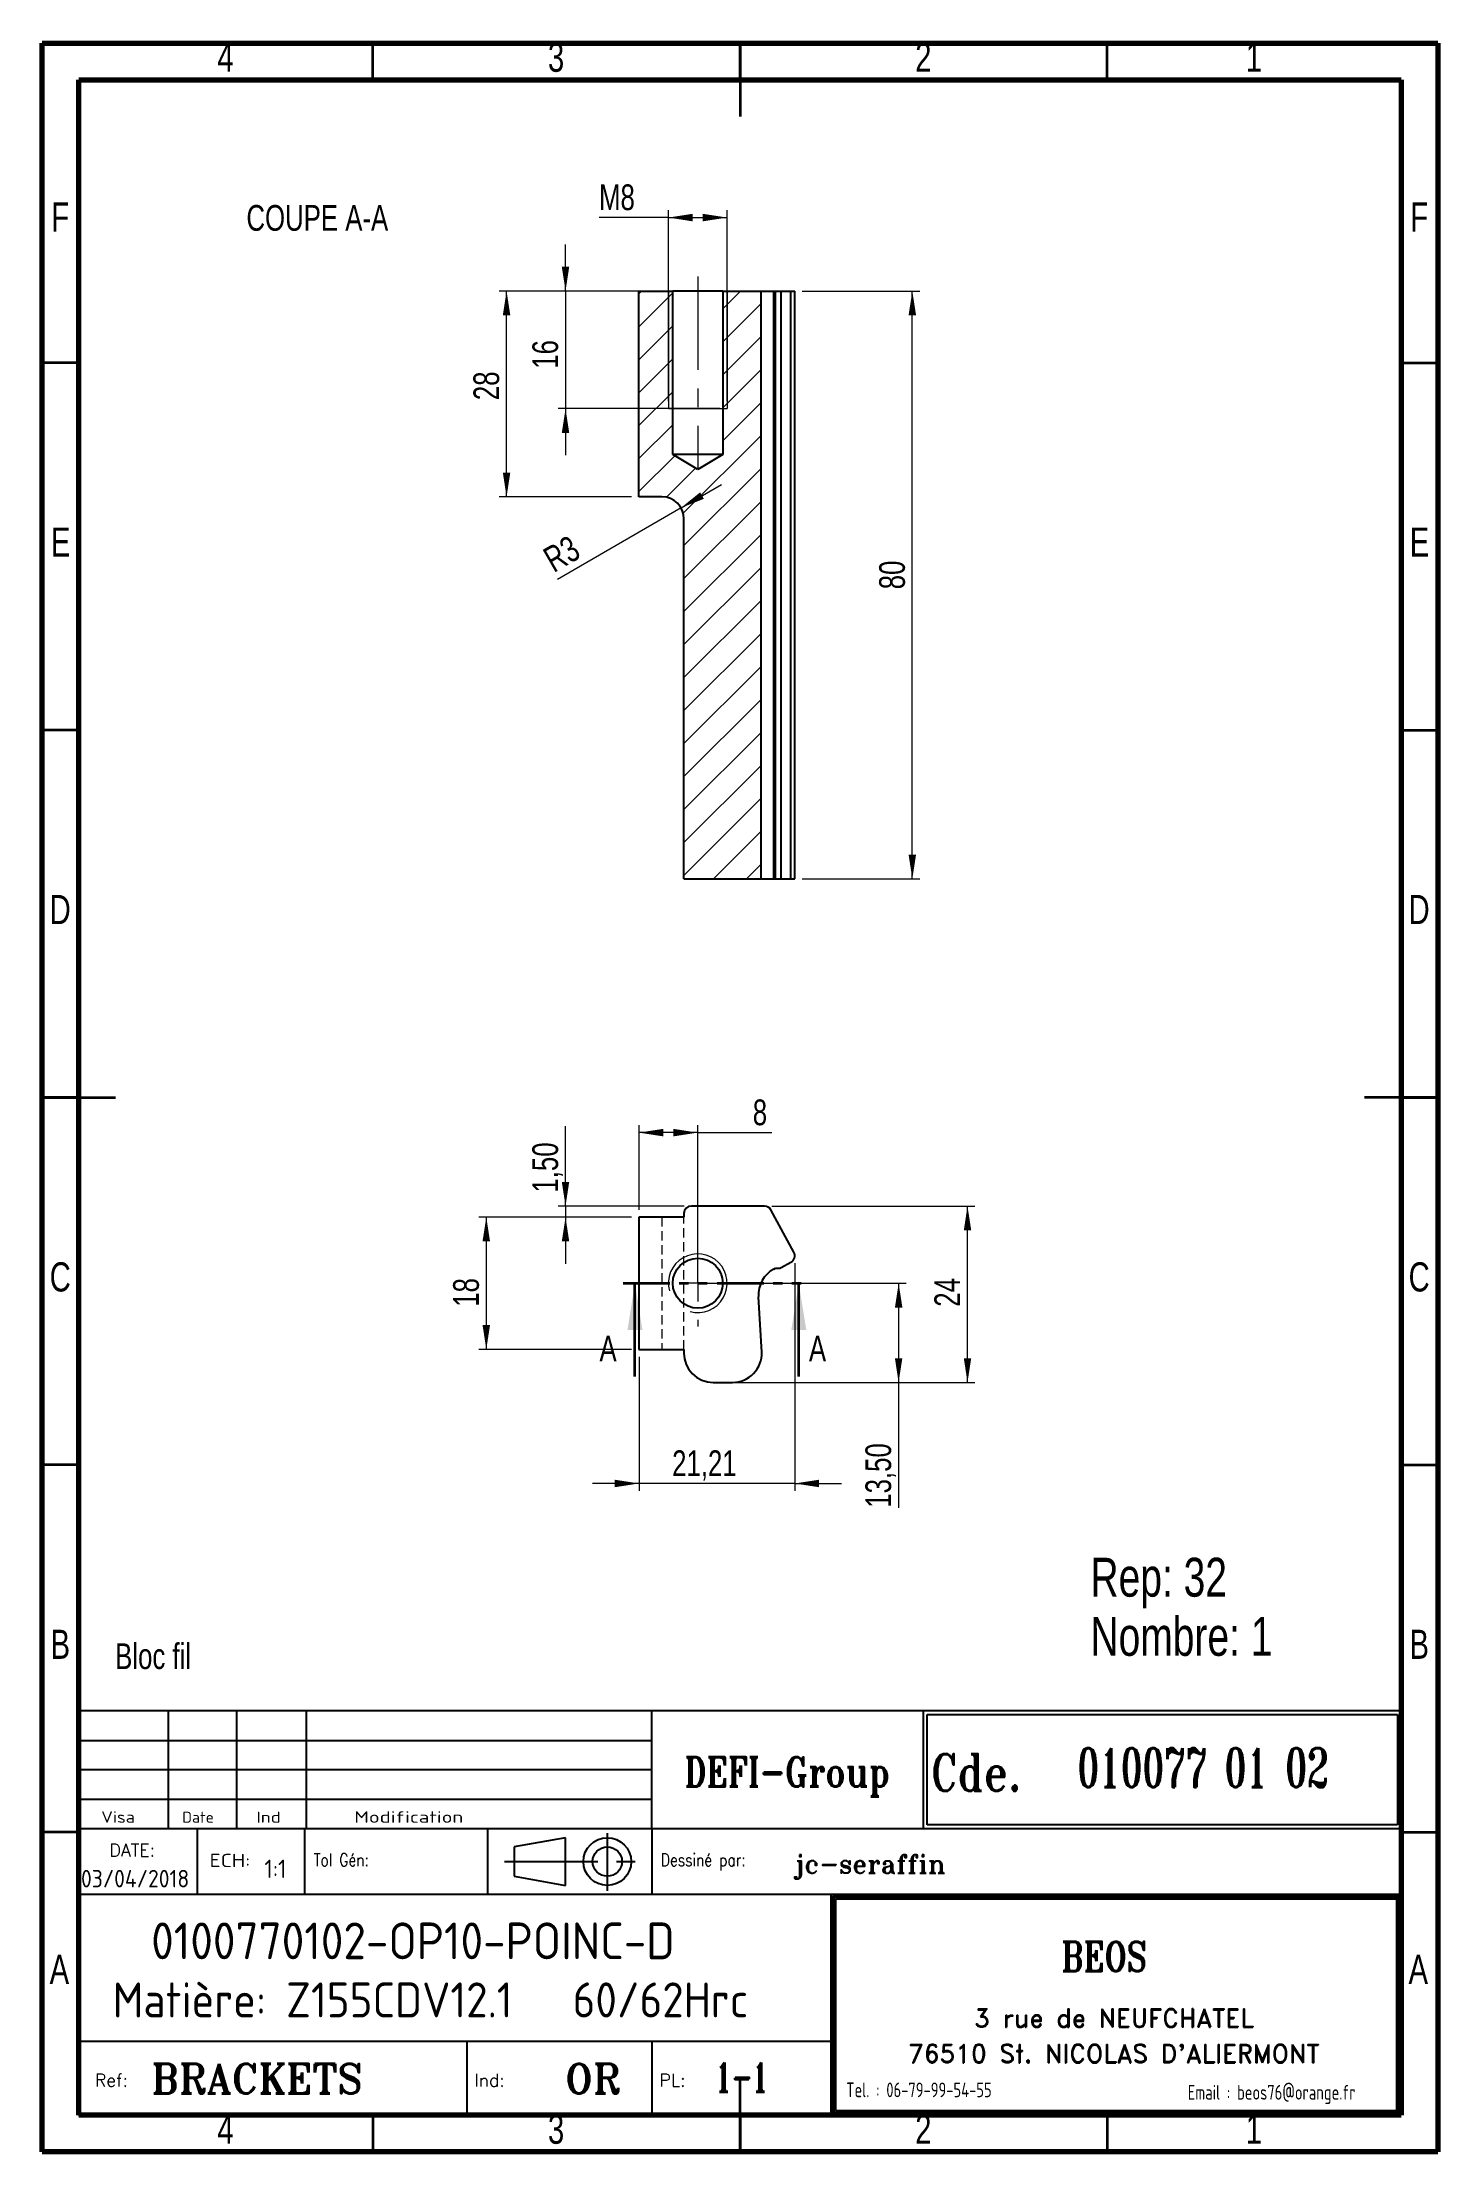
# Model space of a CAD drawing. Header units: millimetres. Extents: x 15 to 205, y 5 to 292.
import ezdxf

# ---------------------------------------------------------------- set-up
doc = ezdxf.new("R2010")
doc.units = ezdxf.units.MM
for name, pattern in [('CENTERX2', [20.32, 12.7, -2.54, 2.54, -2.54]), ('HIDDEN', [1.905, 1.27, -0.635]), ('PHANTOM', [12.7, 6.35, -1.27, 1.27, -1.27, 1.27, -1.27])]:
    doc.linetypes.add(name, pattern=pattern)
doc.layers.add('DIMENSIONS', color=176, linetype='Continuous')
doc.styles.add('SLDTEXTSTYLE0', font='TXT', dxfattribs={"width": 0.75})
doc.styles.add('SLDTEXTSTYLE1', font='ISOCP')
doc.styles.add('SLDTEXTSTYLE10', font='ISOCP', dxfattribs={"width": 1.147311})
doc.styles.add('SLDTEXTSTYLE11', font='ISOCP', dxfattribs={"width": 1.385904})
doc.styles.add('SLDTEXTSTYLE12', font='ISOCP', dxfattribs={"width": 1.246461})
doc.styles.add('SLDTEXTSTYLE13', font='ROMAND')
doc.styles.add('SLDTEXTSTYLE2', font='ROMANT', dxfattribs={"width": 0.8})
doc.styles.add('SLDTEXTSTYLE3', font='ISOCP', dxfattribs={"width": 0.8})
doc.styles.add('SLDTEXTSTYLE4', font='ROMANS', dxfattribs={"width": 0.8})
doc.styles.add('SLDTEXTSTYLE5', font='ROMANT')
doc.styles.add('SLDTEXTSTYLE6', font='ROMANS')
doc.styles.add('SLDTEXTSTYLE7', font='ROMANT', dxfattribs={"width": 0.65})
doc.styles.add('SLDTEXTSTYLE8', font='ISOCP', dxfattribs={"width": 1.446157})
doc.styles.add('SLDTEXTSTYLE9', font='ISOCP', dxfattribs={"width": 1.294402})
doc.dimstyles.new('SLDDIMSTYLE0', dxfattribs={"dimtxt": 3.5, "dimasz": 3.302, "dimexe": 0, "dimexo": 0.0625, "dimgap": 0.875, "dimtad": 1, "dimrnd": 1e-09, "dimzin": 12, "dimdsep": 46, "dimtxsty": 'SLDTEXTSTYLE0', "dimsah": 1, "dimcen": 0.09, "dimadec": 0, "dimazin": 3, "dimtfac": 1, "dimtofl": 0, "dimtmove": 0, "dimatfit": 3, "dimfxl": 1, "dimfrac": 2, "dimtolj": 1, "dimtzin": 12, "dimarcsym": 0})
doc.dimstyles.new('SLDDIMSTYLE1', dxfattribs={"dimtxt": 3.5, "dimasz": 3.302, "dimexe": 0, "dimexo": 0.0625, "dimgap": 0.875, "dimtad": 1, "dimrnd": 1e-09, "dimzin": 12, "dimdsep": 46, "dimtxsty": 'SLDTEXTSTYLE0', "dimsah": 1, "dimcen": 0.09, "dimadec": 0, "dimazin": 3, "dimtfac": 1, "dimtmove": 0, "dimatfit": 0, "dimfxl": 1, "dimfrac": 2, "dimtolj": 1, "dimtzin": 12, "dimarcsym": 0})
doc.dimstyles.new('SLDDIMSTYLE2', dxfattribs={"dimtxt": 3.5, "dimasz": 3.302, "dimexe": 0, "dimexo": 0.0625, "dimgap": 0.875, "dimtad": 1, "dimrnd": 1e-09, "dimzin": 12, "dimdsep": 46, "dimtxsty": 'SLDTEXTSTYLE0', "dimsah": 1, "dimcen": 0, "dimadec": 0, "dimazin": 3, "dimtfac": 1, "dimtofl": 0, "dimtmove": 1, "dimatfit": 3, "dimfxl": 1, "dimfrac": 2, "dimtolj": 1, "dimtzin": 12, "dimarcsym": 0})

# ---------------------------------------------------------------- blocks, each defined once
blk = doc.blocks.new('SW_NOTE_0')
at = {"color": 0, "linetype": 'Continuous', "lineweight": 0, "char_height": 5.292, "attachment_point": 1, "style": 'SLDTEXTSTYLE0'}
for s, insert in [('Rep: 32', (0, 6.82)), ('Nombre: 1', (0, -1.23))]:
    blk.add_mtext(s, dxfattribs=dict(at, insert=insert))
blk = doc.blocks.new('_D')
at = {"color": 7, "linetype": 'Continuous', "lineweight": 18}
for p, q in [((96.25, 133.21), (96.25, 144.71)), ((104.25, 143.71), (96.25, 143.71)), ((104.25, 124.21), (104.25, 144.71)), ((104.25, 143.71), (114.33, 143.71))]:
    blk.add_line(p, q, dxfattribs=at)
for points in [[(96.25, 143.71), (99.55, 143.2), (99.55, 144.22)], [(104.25, 143.71), (100.94, 144.22), (100.94, 143.2)]]:
    blk.add_solid(points, dxfattribs=at)
at = {"color": 7, "linetype": 'Continuous', "lineweight": 18, "insert": (111.74, 148.22), "char_height": 3.5, "attachment_point": 1, "style": 'SLDTEXTSTYLE0'}
blk.add_mtext('8', dxfattribs=at)
blk = doc.blocks.new('_D_1')
at = {"color": 7, "linetype": 'Continuous', "lineweight": 18}
for p, q in [((95.25, 132.21), (74.46, 132.21)), ((75.46, 132.21), (75.46, 114.21)), ((95.25, 114.21), (74.46, 114.21))]:
    blk.add_line(p, q, dxfattribs=at)
for points in [[(75.46, 132.21), (74.95, 128.91), (75.97, 128.91)], [(75.46, 114.21), (75.97, 117.51), (74.95, 117.51)]]:
    blk.add_solid(points, dxfattribs=at)
at = {"color": 7, "linetype": 'Continuous', "lineweight": 18, "insert": (70.95, 120.01), "char_height": 3.5, "attachment_point": 1, "rotation": 90, "style": 'SLDTEXTSTYLE0'}
blk.add_mtext('18', dxfattribs=at)
blk = doc.blocks.new('_D_2')
at = {"color": 7, "linetype": 'Continuous', "lineweight": 18}
for p, q in [((105.25, 123.21), (132.6, 123.2)), ((131.6, 123.2), (131.59, 109.7)), ((109.97, 109.71), (132.59, 109.7)), ((131.59, 109.7), (131.59, 92.66))]:
    blk.add_line(p, q, dxfattribs=at)
for points in [[(131.6, 123.2), (131.09, 119.9), (132.11, 119.9)], [(131.59, 109.7), (132.1, 113), (131.09, 113)]]:
    blk.add_solid(points, dxfattribs=at)
at = {"color": 7, "linetype": 'Continuous', "lineweight": 18, "insert": (127.07, 92.66), "char_height": 3.5, "attachment_point": 1, "rotation": 89.9694, "style": 'SLDTEXTSTYLE0'}
blk.add_mtext('13,50', dxfattribs=at)
blk = doc.blocks.new('_D_3')
at = {"color": 7, "linetype": 'Continuous', "lineweight": 18}
for p, q in [((86.25, 133.71), (86.25, 144.6)), ((102.38, 133.71), (85.25, 133.71)), ((95.25, 132.21), (85.25, 132.21)), ((86.25, 133.71), (86.25, 132.21)), ((86.25, 132.21), (86.25, 125.86))]:
    blk.add_line(p, q, dxfattribs=at)
for points in [[(86.25, 133.71), (86.75, 137.01), (85.74, 137.01)], [(86.25, 132.21), (85.74, 128.91), (86.75, 128.91)]]:
    blk.add_solid(points, dxfattribs=at)
at = {"color": 7, "linetype": 'Continuous', "lineweight": 18, "insert": (81.73, 135.55), "char_height": 3.5, "attachment_point": 1, "rotation": 90, "style": 'SLDTEXTSTYLE0'}
blk.add_mtext('1,50', dxfattribs=at)
blk = doc.blocks.new('_D_4')
at = {"color": 7, "linetype": 'Continuous', "lineweight": 18}
for p, q in [((114.33, 133.71), (141.97, 133.71)), ((140.97, 109.71), (140.97, 133.71)), ((107.36, 109.71), (141.97, 109.71))]:
    blk.add_line(p, q, dxfattribs=at)
for points in [[(140.97, 133.71), (140.47, 130.41), (141.48, 130.41)], [(140.97, 109.71), (141.48, 113.01), (140.47, 113.01)]]:
    blk.add_solid(points, dxfattribs=at)
at = {"color": 7, "linetype": 'Continuous', "lineweight": 18, "insert": (136.46, 120.01), "char_height": 3.5, "attachment_point": 1, "rotation": 90, "style": 'SLDTEXTSTYLE0'}
blk.add_mtext('24', dxfattribs=at)
blk = doc.blocks.new('_D_5')
at = {"color": 7, "linetype": 'Continuous', "lineweight": 18}
for p, q in [((117.46, 125.95), (117.46, 94.96)), ((96.25, 113.21), (96.25, 94.96)), ((96.25, 95.96), (89.9, 95.96)), ((117.46, 95.96), (96.25, 95.96)), ((117.46, 95.96), (123.81, 95.96))]:
    blk.add_line(p, q, dxfattribs=at)
for points in [[(96.25, 95.96), (92.94, 96.47), (92.94, 95.45)], [(117.46, 95.96), (120.76, 95.45), (120.76, 96.47)]]:
    blk.add_solid(points, dxfattribs=at)
at = {"color": 7, "linetype": 'Continuous', "lineweight": 18, "insert": (100.76, 100.47), "char_height": 3.5, "attachment_point": 1, "style": 'SLDTEXTSTYLE0'}
blk.add_mtext('21,21', dxfattribs=at)
blk = doc.blocks.new('SW_CENTERMARKSYMBOL_0')
at = {"color": 0, "linetype": 'Continuous', "lineweight": 0}
for p, q in [((0, 5), (0, 5.9)), ((-5, 0), (-5.9, 0)), ((0, 0), (-2.5, 0)), ((0, 0), (0, 2.5)), ((0, 0), (0, -2.5)), ((0, 0), (2.5, 0)), ((5, 0), (5.9, 0)), ((0, -5), (0, -5.9))]:
    blk.add_line(p, q, dxfattribs=at)
blk = doc.blocks.new('_D_6')
at = {"color": 7, "linetype": 'Continuous', "lineweight": 18}
for p, q in [((100.25, 268.25), (90.81, 268.25)), ((100.25, 243.25), (100.25, 269.25)), ((100.25, 268.25), (108.25, 268.25)), ((108.25, 243.25), (108.25, 269.25))]:
    blk.add_line(p, q, dxfattribs=at)
for points in [[(100.25, 268.25), (103.55, 267.74), (103.55, 268.76)], [(108.25, 268.25), (104.94, 268.76), (104.94, 267.74)]]:
    blk.add_solid(points, dxfattribs=at)
at = {"color": 7, "linetype": 'Continuous', "lineweight": 18, "insert": (90.81, 272.76), "char_height": 3.5, "attachment_point": 1, "style": 'SLDTEXTSTYLE0'}
blk.add_mtext('M8', dxfattribs=at)
blk = doc.blocks.new('_D_7')
at = {"color": 7, "linetype": 'Continuous', "lineweight": 18}
for p, q in [((86.25, 258.25), (86.25, 264.6)), ((107.25, 258.25), (85.25, 258.25)), ((86.25, 258.25), (86.25, 242.25)), ((107.25, 242.25), (85.25, 242.25)), ((86.25, 242.25), (86.25, 235.9))]:
    blk.add_line(p, q, dxfattribs=at)
for points in [[(86.25, 258.25), (86.75, 261.55), (85.74, 261.55)], [(86.25, 242.25), (85.74, 238.95), (86.75, 238.95)]]:
    blk.add_solid(points, dxfattribs=at)
at = {"color": 7, "linetype": 'Continuous', "lineweight": 18, "insert": (81.73, 247.67), "char_height": 3.5, "attachment_point": 1, "rotation": 90, "style": 'SLDTEXTSTYLE0'}
blk.add_mtext('16', dxfattribs=at)
blk = doc.blocks.new('_D_8')
at = {"color": 7, "linetype": 'Continuous', "lineweight": 18}
for p, q in [((95.25, 258.25), (77.22, 258.25)), ((78.22, 230.25), (78.22, 258.25)), ((95.25, 230.25), (77.22, 230.25))]:
    blk.add_line(p, q, dxfattribs=at)
for points in [[(78.22, 258.25), (77.71, 254.95), (78.73, 254.95)], [(78.22, 230.25), (78.73, 233.55), (77.71, 233.55)]]:
    blk.add_solid(points, dxfattribs=at)
at = {"color": 7, "linetype": 'Continuous', "lineweight": 18, "insert": (73.71, 243.4), "char_height": 3.5, "attachment_point": 1, "rotation": 90, "style": 'SLDTEXTSTYLE0'}
blk.add_mtext('28', dxfattribs=at)
blk = doc.blocks.new('_D_9')
at = {"color": 7, "linetype": 'Continuous', "lineweight": 18}
for q in [(107.46, 231.94), (85.15, 218.97)]:
    blk.add_line((101.97, 228.75), q, dxfattribs=at)
blk.add_solid([(101.97, 228.75), (105.08, 229.97), (104.57, 230.85)], dxfattribs=at)
at = {"color": 7, "linetype": 'Continuous', "lineweight": 18, "insert": (82.89, 222.88), "char_height": 3.5, "attachment_point": 1, "rotation": 30, "style": 'SLDTEXTSTYLE0'}
blk.add_mtext('R3', dxfattribs=at)
blk = doc.blocks.new('_D_10')
at = {"color": 7, "linetype": 'Continuous', "lineweight": 18}
for p, q in [((118.46, 258.25), (134.46, 258.25)), ((133.46, 178.25), (133.46, 258.25)), ((118.46, 178.25), (134.46, 178.25))]:
    blk.add_line(p, q, dxfattribs=at)
for points in [[(133.46, 258.25), (132.95, 254.95), (133.97, 254.95)], [(133.46, 178.25), (133.97, 181.55), (132.95, 181.55)]]:
    blk.add_solid(points, dxfattribs=at)
at = {"color": 7, "linetype": 'Continuous', "lineweight": 18, "insert": (128.95, 217.66), "char_height": 3.5, "attachment_point": 1, "rotation": 90, "style": 'SLDTEXTSTYLE0'}
blk.add_mtext('80', dxfattribs=at)

msp = doc.modelspace()

# ---------------------------------------------------------------- hatches: boundary and pattern name
at = {"linetype": 'Continuous', "lineweight": 18}
h = msp.add_hatch(dxfattribs=at)
h.set_pattern_fill('ANSI31', style=0)
edge = h.paths.add_edge_path(flags=0)
edge.add_line((112.831, 258.248), (107.645, 258.248))
edge.add_line((107.645, 258.248), (107.645, 235.998))
edge.add_line((107.645, 235.998), (104.245, 233.955))
edge.add_line((104.245, 233.955), (100.845, 235.998))
edge.add_line((100.845, 235.998), (100.845, 258.248))
edge.add_line((100.845, 258.248), (96.245, 258.248))
edge.add_line((96.245, 258.248), (96.245, 230.248))
edge.add_line((96.245, 230.248), (99.37, 230.248))
edge.add_ellipse((99.37, 227.248), major_axis=(3, 0), ratio=0.9999999, start_angle=0, end_angle=90, ccw=False)
edge.add_line((102.37, 227.248), (102.37, 178.248))
edge.add_line((102.37, 178.248), (112.831, 178.248))
edge.add_line((112.831, 178.248), (112.831, 258.248))

# ---------------------------------------------------------------- linework, layer by layer
at = {"color": 7, "linetype": 'Continuous', "lineweight": 70}
for p, q in [((15, 5), (15, 292)), ((15, 292), (205, 292)), ((205, 292), (205, 5)), ((20, 10), (20, 287)), ((20, 287), (200, 287)), ((200, 287), (200, 10)), ((200, 10), (20, 10)), ((205, 5), (15, 5))]:
    msp.add_line(p, q, dxfattribs=at)
at = {"color": 7, "linetype": 'Continuous', "lineweight": 35}
for p, q in [((60, 287), (60, 292)), ((110, 292.001), (110, 281.999)), ((110, 287), (110, 292)), ((160, 287), (160, 292)), ((20, 248.5), (15, 248.5)), ((200, 248.5), (205, 248.5)), ((20, 198.5), (15, 198.5)), ((200, 198.5), (205, 198.5)), ((14.999, 148.5), (25.001, 148.5)), ((20, 148.5), (15, 148.5)), ((205.001, 148.5), (194.999, 148.5)), ((200, 148.5), (205, 148.5)), ((95.7, 110.513), (95.7, 123.213)), ((118.004, 110.513), (118.004, 123.213)), ((20, 98.5), (15, 98.5)), ((200, 98.5), (205, 98.5)), ((20, 48.5), (15, 48.5)), ((200, 48.5), (205, 48.5)), ((110, 4.999), (110, 15.001)), ((60, 10), (60, 5)), ((110, 10), (110, 5)), ((160, 10), (160, 5))]:
    msp.add_line(p, q, dxfattribs=at)
at = {"color": 7, "linetype": 'CENTERX2', "lineweight": 18}
msp.add_line((104.245, 260.248), (104.245, 233.998), dxfattribs=at)
at = {"color": 7, "linetype": 'Continuous', "lineweight": 25}
for p, q in [((96.245, 230.248), (96.245, 258.248)), ((96.245, 258.248), (100.845, 258.248)), ((100.845, 235.998), (100.845, 258.248)), ((107.645, 258.248), (100.845, 258.248)), ((107.645, 258.248), (107.645, 235.998)), ((107.645, 258.248), (112.831, 258.248)), ((112.831, 258.248), (112.831, 178.248)), ((112.831, 258.248), (114.595, 258.248)), ((114.595, 178.248), (114.595, 258.248)), ((114.595, 258.248), (114.847, 258.248)), ((114.847, 178.248), (114.847, 258.248)), ((114.847, 258.248), (115.617, 258.248)), ((115.617, 178.248), (115.617, 258.248)), ((115.617, 258.248), (116.935, 258.248)), ((116.935, 178.248), (116.935, 258.248)), ((116.935, 258.248), (117.458, 258.248)), ((117.458, 178.248), (117.458, 258.248)), ((104.245, 233.955), (100.845, 235.998)), ((107.645, 235.998), (100.845, 235.998)), ((107.645, 235.998), (104.245, 233.955)), ((99.37, 230.248), (96.245, 230.248)), ((102.37, 178.248), (102.37, 227.248)), ((102.37, 178.248), (112.831, 178.248)), ((112.831, 178.248), (114.595, 178.248)), ((114.595, 178.248), (114.847, 178.248)), ((114.847, 178.248), (115.617, 178.248)), ((115.617, 178.248), (116.935, 178.248)), ((116.935, 178.248), (117.458, 178.248)), ((96.245, 132.213), (96.245, 114.213)), ((102.375, 132.213), (96.245, 132.213)), ((102.375, 132.713), (102.375, 132.213)), ((113.33, 133.713), (103.375, 133.713)), ((117.337, 127.429), (114.209, 133.19)), ((114.595, 125.144), (114.847, 125.28)), ((115.617, 125.358), (116.935, 126.073)), ((112.974, 113.839), (112.512, 121.384)), ((96.245, 114.213), (102.365, 114.213)), ((102.365, 114.213), (102.365, 113.714)), ((106.363, 109.712), (108.973, 109.711))]:
    msp.add_line(p, q, dxfattribs=at)
at = {"color": 7, "linetype": 'Continuous', "lineweight": 18}
for p, q in [((100.245, 258.248), (100.245, 242.248)), ((108.245, 258.248), (108.245, 242.248)), ((100.245, 242.248), (108.245, 242.248))]:
    msp.add_line(p, q, dxfattribs=at)
at = {"color": 7, "linetype": 'HIDDEN', "lineweight": 18}
for p, q in [((99.375, 132.213), (99.365, 114.213)), ((102.365, 114.213), (102.375, 132.213))]:
    msp.add_line(p, q, dxfattribs=at)
at = {"color": 7, "linetype": 'PHANTOM', "lineweight": 35}
for p, q in [((94.112, 123.213), (106.818, 123.213)), ((106.891, 123.213), (119.591, 123.213))]:
    msp.add_line(p, q, dxfattribs=at)
at = {"color": 7, "linetype": 'Continuous', "lineweight": 50}
msp.add_line((20, 65.25), (20, 10), dxfattribs=at)
at = {"color": 7, "linetype": 'Continuous', "lineweight": 25}
msp.add_circle((104.245, 123.213), 3.4, dxfattribs=at)
for centre, radius, start, end in [((99.37, 227.248), 3, 0, 90), ((103.375, 132.713), 1, 90, 179.96943), ((113.33, 132.713), 1, 28.50302, 90), ((116.458, 126.952), 1, 298.50302, 28.50302), ((116.504, 121.629), 4, 118.50302, 183.50302), ((115.14, 126.236), 1, 252.93002, 298.50302), ((106.365, 113.712), 4, 179.96943, 269.96943), ((108.976, 113.711), 4, 269.96943, 1.82875)]:
    msp.add_arc(centre, radius, start, end, dxfattribs=at)
at = {"color": 7, "linetype": 'Continuous', "lineweight": 18}
msp.add_arc((104.245, 123.213), 4, 255, 195, dxfattribs=at)
at = {"color": 7, "linetype": 'Continuous', "lineweight": 35}
for points in [[(95.7, 123.213), (94.684, 116.863), (96.716, 116.863)], [(118.004, 123.213), (116.988, 116.863), (119.02, 116.863)]]:
    msp.add_solid(points, dxfattribs=at)
at = {"layer": 'DIMENSIONS', "color": 3}
for p, q in [((98, 65), (19.925, 65)), ((32.192, 49), (32.192, 65)), ((41.498, 49), (41.498, 65)), ((50.966, 49), (50.966, 65)), ((20, 61), (98, 61)), ((98, 57), (20, 57)), ((20, 53), (98, 53))]:
    msp.add_line(p, q, dxfattribs=at)
at = {"layer": 'DIMENSIONS', "color": 6}
for p, q in [((19.925, 65), (19.925, 10)), ((200, 10), (200, 65)), ((200, 40), (122.384, 40)), ((122.384, 40), (122.384, 10)), ((199.8, 39.8), (122.584, 39.8)), ((122.584, 39.8), (122.584, 10.2)), ((199.6, 39.6), (122.784, 39.6)), ((122.784, 39.6), (122.784, 10.4)), ((199.4, 39.4), (122.984, 39.4)), ((122.984, 39.4), (122.984, 10.6)), ((199.4, 10.6), (199.4, 39.4)), ((199.6, 10.4), (199.6, 39.6)), ((199.8, 10.2), (199.8, 39.8)), ((19.925, 10), (200, 10)), ((122.584, 10.2), (199.8, 10.2)), ((122.784, 10.4), (199.6, 10.4)), ((122.984, 10.6), (199.4, 10.6))]:
    msp.add_line(p, q, dxfattribs=at)
at = {"layer": 'DIMENSIONS', "color": 1}
for p, q in [((200, 65), (98, 65)), ((98, 49), (98, 65)), ((135, 49), (135, 65)), ((135.5, 49.5), (135.5, 64.5)), ((135.5, 64.5), (199.5, 64.5)), ((199.5, 64.5), (199.5, 49.5)), ((20, 49), (200, 49)), ((36.11, 49), (36.11, 40)), ((50.731, 49), (50.731, 40)), ((75.62, 49), (75.62, 40)), ((98, 49), (98, 40)), ((199.5, 49.5), (135.5, 49.5)), ((122.384, 40), (20, 40)), ((122.384, 20), (20, 20)), ((72.792, 20), (72.792, 10)), ((98, 20), (98, 10))]:
    msp.add_line(p, q, dxfattribs=at)
at = {"layer": 'DIMENSIONS'}
for p, q in [((135.5, 49.5), (135.5, 64.5)), ((135.5, 64.5), (199.5, 64.5)), ((199.5, 64.5), (199.5, 49.5)), ((199.5, 49.5), (135.5, 49.5))]:
    msp.add_line(p, q, dxfattribs=at)
at = {"layer": 'DIMENSIONS', "color": 7}
for p, q in [((86.244, 47.75), (79.244, 46.5)), ((79.244, 46.5), (79.244, 42.5)), ((86.244, 41.25), (86.244, 47.75)), ((79.244, 42.5), (86.244, 41.25))]:
    msp.add_line(p, q, dxfattribs=at)
at = {"layer": 'DIMENSIONS', "color": 3, "linetype": 'CENTERX2'}
for p, q in [((91.934, 48.348), (91.934, 40.513)), ((77.946, 44.5), (96.201, 44.5))]:
    msp.add_line(p, q, dxfattribs=at)
at = {"layer": 'DIMENSIONS', "color": 7}
for radius in [3.25, 2]:
    msp.add_circle((91.934, 44.5), radius, dxfattribs=at)

# ---------------------------------------------------------------- block references
at = {"color": 7, "linetype": 'Continuous', "lineweight": 0}
for name, p in [('SW_CENTERMARKSYMBOL_0', (104.245, 123.213)), ('SW_NOTE_0', (157.709, 79.029))]:
    msp.add_blockref(name, p, dxfattribs=at)

# ---------------------------------------------------------------- texts
at = {"color": 7, "linetype": 'Continuous', "lineweight": 0, "style": 'SLDTEXTSTYLE0'}
for s, insert, char_height, attachment_point in [('4', (39.96, 292.06), 3.969, 2), ('3', (84.96, 292.06), 3.969, 2), ('2', (134.96, 292.06), 3.969, 2), ('1', (179.96, 292.06), 3.969, 2), ('F', (17.458, 270.31), 3.969, 2), ('COUPE A-A', (52.457, 269.958), 3.5, 2), ('F', (202.458, 270.31), 3.969, 2), ('E', (17.508, 226.06), 3.969, 2), ('E', (202.508, 226.06), 3.969, 2), ('D', (17.453, 176.06), 3.969, 2), ('D', (202.453, 176.06), 3.969, 2), ('C', (17.459, 126.06), 3.969, 2), ('C', (202.459, 126.06), 3.969, 2), ('B', (17.471, 76.06), 3.969, 2), ('B', (202.471, 76.06), 3.969, 2), ('Bloc fil', (24.931, 74.204), 3.5, 1), ('A', (17.34, 31.81), 3.969, 2), ('A', (202.34, 31.81), 3.969, 2), ('4', (39.96, 10.06), 3.969, 2), ('3', (84.96, 10.06), 3.969, 2), ('2', (134.96, 10.06), 3.969, 2), ('1', (179.96, 10.06), 3.969, 2)]:
    msp.add_mtext(s, dxfattribs=dict(at, insert=insert, char_height=char_height, attachment_point=attachment_point))
at = {"color": 7, "linetype": 'Continuous', "char_height": 3.5, "attachment_point": 1, "style": 'SLDTEXTSTYLE0'}
for insert in [(90.869, 116.07), (119.384, 116.07)]:
    msp.add_mtext('A', dxfattribs=dict(at, insert=insert))
at = {"layer": 'DIMENSIONS'}
for s, insert, char_height, attachment_point, style in [('DEFI-Group', (116.42, 58.701), 4, 2, 'SLDTEXTSTYLE2'), ('Cde.', (136, 59.126), 5, 1, 'SLDTEXTSTYLE2'), ('010077 01 02', (155.946, 59.94), 5.29167, 1, 'SLDTEXTSTYLE7'), ('Visa', (23.041, 51.348), 1.5671, 1, 'SLDTEXTSTYLE12'), ('Date', (34.067, 51.283), 1.4924, 1, 'SLDTEXTSTYLE10'), ('Ind', (44.171, 51.283), 1.4924, 1, 'SLDTEXTSTYLE11'), ('Modification', (57.489, 51.348), 1.56705, 1, 'SLDTEXTSTYLE8'), ('DATE:', (24.156, 46.915), 1.7277, 1, 'SLDTEXTSTYLE6'), ('03/04/2018', (20.286, 43.368), 2.3813, 1, 'SLDTEXTSTYLE1'), ('ECH:', (37.788, 45.56), 1.8141, 1, 'SLDTEXTSTYLE9'), ('1:1', (45.263, 44.764), 2.5, 1, 'SLDTEXTSTYLE1'), ('Tol Gén:', (51.952, 45.598), 1.7277, 1, 'SLDTEXTSTYLE4'), ('Dessiné par:', (99.221, 45.598), 1.72768, 1, 'SLDTEXTSTYLE4'), ('jc-seraffin', (117.355, 45.42), 2.5, 1, 'SLDTEXTSTYLE5'), ('0100770102-OP10-POINC-D', (29.839, 36.209), 5, 1, 'SLDTEXTSTYLE1'), ('BEOS', (159.571, 33.595), 4, 2, 'SLDTEXTSTYLE2'), ('Matière: Z155CDV12.1   60/62Hrc', (24.603, 28.053), 4.7625, 1, 'SLDTEXTSTYLE1'), ('3 rue de NEUFCHATEL', (160.909, 24.448), 2.5, 2, 'SLDTEXTSTYLE13'), ("76510 St. NICOLAS D'ALIERMONT", (160.903, 19.623), 2.5, 2, 'SLDTEXTSTYLE13'), ('Ref:', (22.168, 15.598), 1.7277, 1, 'SLDTEXTSTYLE6'), ('BRACKETS', (29.839, 16.951), 4, 1, 'SLDTEXTSTYLE5'), ('Ind:', (73.826, 15.598), 1.7277, 1, 'SLDTEXTSTYLE6'), ('OR', (86.194, 16.951), 4, 1, 'SLDTEXTSTYLE5'), ('PL:', (99.034, 15.598), 1.7277, 1, 'SLDTEXTSTYLE6'), ('1-1', (106.651, 17.173), 4, 1, 'SLDTEXTSTYLE7'), ('Tel. : 06-79-99-54-55', (134.36, 14.429), 2, 2, 'SLDTEXTSTYLE3'), ('Email : beos76@orange.fr', (182.372, 14.097), 2, 2, 'SLDTEXTSTYLE3')]:
    msp.add_mtext(s, dxfattribs=dict(at, insert=insert, char_height=char_height, attachment_point=attachment_point, style=style))

# ---------------------------------------------------------------- dimensions: what is measured, and where the dimension line sits
at = {"color": 7, "linetype": 'Continuous', "lineweight": 18}
dim = msp.add_linear_dim(base=(108.245, 268.248), p1=(100.245, 242.248), p2=(108.245, 242.248), text='M8', dimstyle='SLDDIMSTYLE0', dxfattribs=at)
dim.commit()
dim.dimension.update_dxf_attribs({"geometry": '_D_6', "text_midpoint": (94.246, 268.248), "dimtype": 160})
for base, p1, p2, angle, dimstyle, picture, middle in [((86.245, 242.248), (108.245, 258.248), (108.245, 242.248), 90, 'SLDDIMSTYLE1', '_D_7', (86.245, 250.257)), ((78.22, 258.248), (96.245, 230.248), (96.245, 258.248), 90, 'SLDDIMSTYLE0', '_D_8', (78.22, 245.983)), ((133.458, 258.248), (117.458, 178.248), (117.458, 258.248), 90, 'SLDDIMSTYLE0', '_D_10', (133.458, 220.242)), ((86.245, 132.213), (103.375, 133.713), (96.245, 132.213), 90, 'SLDDIMSTYLE1', '_D_3', (86.245, 140.071)), ((75.459, 114.213), (96.245, 132.213), (96.245, 114.213), 90, 'SLDDIMSTYLE1', '_D_1', (75.459, 122.599)), ((140.975, 133.713), (106.363, 109.712), (113.33, 133.713), 90, 'SLDDIMSTYLE0', '_D_4', (140.975, 122.599)), ((131.595, 109.699), (104.245, 123.213), (108.973, 109.711), 89.96943, 'SLDDIMSTYLE0', '_D_2', (131.589, 98.477))]:
    dim = msp.add_linear_dim(base=base, p1=p1, p2=p2, angle=angle, dimstyle=dimstyle, dxfattribs=at)
    dim.commit()
    dim.dimension.update_dxf_attribs({"geometry": picture, "text_midpoint": middle, "dimtype": 160})
dim = msp.add_radius_dim(center=(99.37, 227.248), mpoint=(101.968, 228.748), dimstyle='SLDDIMSTYLE2', dxfattribs=at)
dim.commit()
dim.dimension.update_dxf_attribs({"geometry": '_D_9', "text_midpoint": (87.235, 220.242), "dimtype": 164})
for base, p1, p2, dimstyle, picture, middle in [((96.245, 143.713), (104.245, 123.213), (96.245, 132.213), 'SLDDIMSTYLE0', '_D', (113.033, 143.713)), ((96.245, 95.958), (117.458, 126.952), (96.245, 114.213), 'SLDDIMSTYLE1', '_D_5', (106.577, 95.958))]:
    dim = msp.add_linear_dim(base=base, p1=p1, p2=p2, dimstyle=dimstyle, dxfattribs=at)
    dim.commit()
    dim.dimension.update_dxf_attribs({"geometry": picture, "text_midpoint": middle, "dimtype": 160})

doc.saveas('drawing.dxf')
